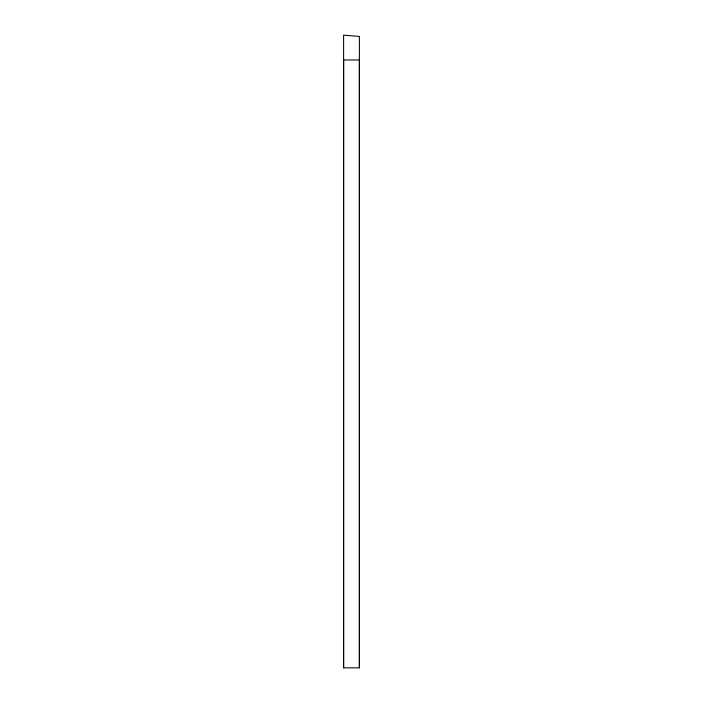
<?xml version="1.0" encoding="UTF-8"?>
<svg xmlns="http://www.w3.org/2000/svg" width="703" height="703" viewBox="0 0 703 703"><rect width="100%" height="100%" fill="white"/><g stroke="black" fill="none" stroke-linecap="round" stroke-linejoin="round"><path stroke-width="1.05" d="M343.609 667.85L343.609 35.15L359.391 36.433L359.391 667.85L343.609 667.85L343.609 59.966L359.391 59.966L359.391 667.85"/></g></svg>
